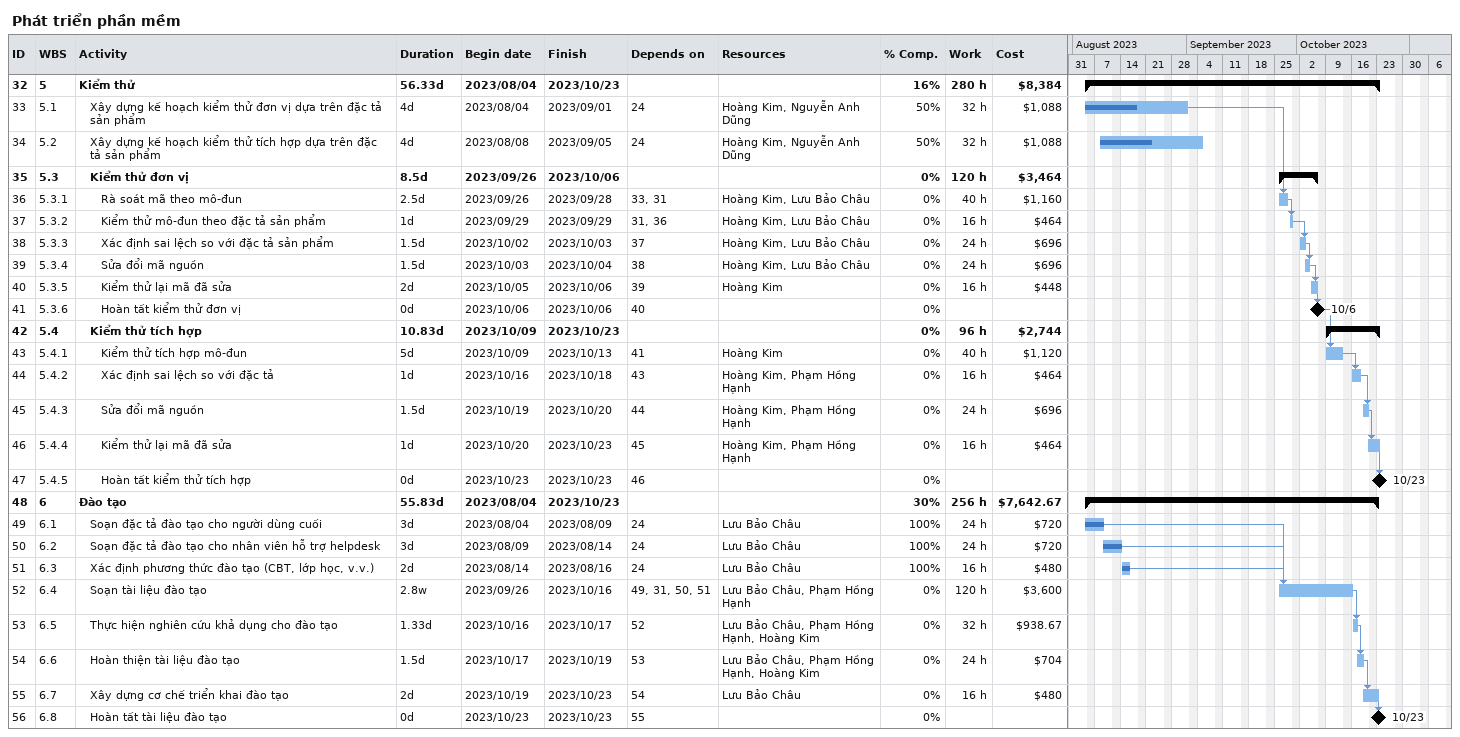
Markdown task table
Phát triển phần mềm

| ID | WBS | Task | Duration | Start | Finish | Predecessors | Resources | % complete | Work (h) | Cost ($) |
|---|---|---|---|---|---|---|---|---|---|---|
| 32 | 5 | **Kiểm thử** | 56.33d | 2023-08-04 | 2023-10-23 |  |  | 16 | 280 | 8384 |
| 33 | 5.1 | Xây dựng kế hoạch kiểm thử đơn vị dựa trên đặc tả sản phẩm | 4d | 2023-08-04 | 2023-09-01 | 24 | Hoàng Kim, Nguyễn Anh Dũng | 50 | 32 | 1088 |
| 34 | 5.2 | Xây dựng kế hoạch kiểm thử tích hợp dựa trên đặc tả sản phẩm | 4d | 2023-08-08 | 2023-09-05 | 24 | Hoàng Kim, Nguyễn Anh Dũng | 50 | 32 | 1088 |
| 35 | 5.3 | **Kiểm thử đơn vị** | 8.5d | 2023-09-26 | 2023-10-06 |  |  | 0 | 120 | 3464 |
| 36 | 5.3.1 | Rà soát mã theo mô-đun | 2.5d | 2023-09-26 | 2023-09-28 | 33, 31 | Hoàng Kim, Lưu Bảo Châu | 0 | 40 | 1160 |
| 37 | 5.3.2 | Kiểm thử mô-đun theo đặc tả sản phẩm | 1d | 2023-09-29 | 2023-09-29 | 31, 36 | Hoàng Kim, Lưu Bảo Châu | 0 | 16 | 464 |
| 38 | 5.3.3 | Xác định sai lệch so với đặc tả sản phẩm | 1.5d | 2023-10-02 | 2023-10-03 | 37 | Hoàng Kim, Lưu Bảo Châu | 0 | 24 | 696 |
| 39 | 5.3.4 | Sửa đổi mã nguồn | 1.5d | 2023-10-03 | 2023-10-04 | 38 | Hoàng Kim, Lưu Bảo Châu | 0 | 24 | 696 |
| 40 | 5.3.5 | Kiểm thử lại mã đã sửa | 2d | 2023-10-05 | 2023-10-06 | 39 | Hoàng Kim | 0 | 16 | 448 |
| 41 | 5.3.6 | Hoàn tất kiểm thử đơn vị | 0d | 2023-10-06 | 2023-10-06 | 40 |  | 0 |  |  |
| 42 | 5.4 | **Kiểm thử tích hợp** | 10.83d | 2023-10-09 | 2023-10-23 |  |  | 0 | 96 | 2744 |
| 43 | 5.4.1 | Kiểm thử tích hợp mô-đun | 5d | 2023-10-09 | 2023-10-13 | 41 | Hoàng Kim | 0 | 40 | 1120 |
| 44 | 5.4.2 | Xác định sai lệch so với đặc tả | 1d | 2023-10-16 | 2023-10-18 | 43 | Hoàng Kim, Phạm Hồng Hạnh | 0 | 16 | 464 |
| 45 | 5.4.3 | Sửa đổi mã nguồn | 1.5d | 2023-10-19 | 2023-10-20 | 44 | Hoàng Kim, Phạm Hồng Hạnh | 0 | 24 | 696 |
| 46 | 5.4.4 | Kiểm thử lại mã đã sửa | 1d | 2023-10-20 | 2023-10-23 | 45 | Hoàng Kim, Phạm Hồng Hạnh | 0 | 16 | 464 |
| 47 | 5.4.5 | Hoàn tất kiểm thử tích hợp | 0d | 2023-10-23 | 2023-10-23 | 46 |  | 0 |  |  |
| 48 | 6 | **Đào tạo** | 55.83d | 2023-08-04 | 2023-10-23 |  |  | 30 | 256 | 7642.67 |
| 49 | 6.1 | Soạn đặc tả đào tạo cho người dùng cuối | 3d | 2023-08-04 | 2023-08-09 | 24 | Lưu Bảo Châu | 100 | 24 | 720 |
| 50 | 6.2 | Soạn đặc tả đào tạo cho nhân viên hỗ trợ helpdesk | 3d | 2023-08-09 | 2023-08-14 | 24 | Lưu Bảo Châu | 100 | 24 | 720 |
| 51 | 6.3 | Xác định phương thức đào tạo (CBT, lớp học, v.v.) | 2d | 2023-08-14 | 2023-08-16 | 24 | Lưu Bảo Châu | 100 | 16 | 480 |
| 52 | 6.4 | Soạn tài liệu đào tạo | 2.8w | 2023-09-26 | 2023-10-16 | 49, 31, 50, 51 | Lưu Bảo Châu, Phạm Hồng Hạnh | 0 | 120 | 3600 |
| 53 | 6.5 | Thực hiện nghiên cứu khả dụng cho đào tạo | 1.33d | 2023-10-16 | 2023-10-17 | 52 | Lưu Bảo Châu, Phạm Hồng Hạnh, Hoàng Kim | 0 | 32 | 938.67 |
| 54 | 6.6 | Hoàn thiện tài liệu đào tạo | 1.5d | 2023-10-17 | 2023-10-19 | 53 | Lưu Bảo Châu, Phạm Hồng Hạnh, Hoàng Kim | 0 | 24 | 704 |
| 55 | 6.7 | Xây dựng cơ chế triển khai đào tạo | 2d | 2023-10-19 | 2023-10-23 | 54 | Lưu Bảo Châu | 0 | 16 | 480 |
| 56 | 6.8 | Hoàn tất tài liệu đào tạo | 0d | 2023-10-23 | 2023-10-23 | 55 |  | 0 |  |  |
